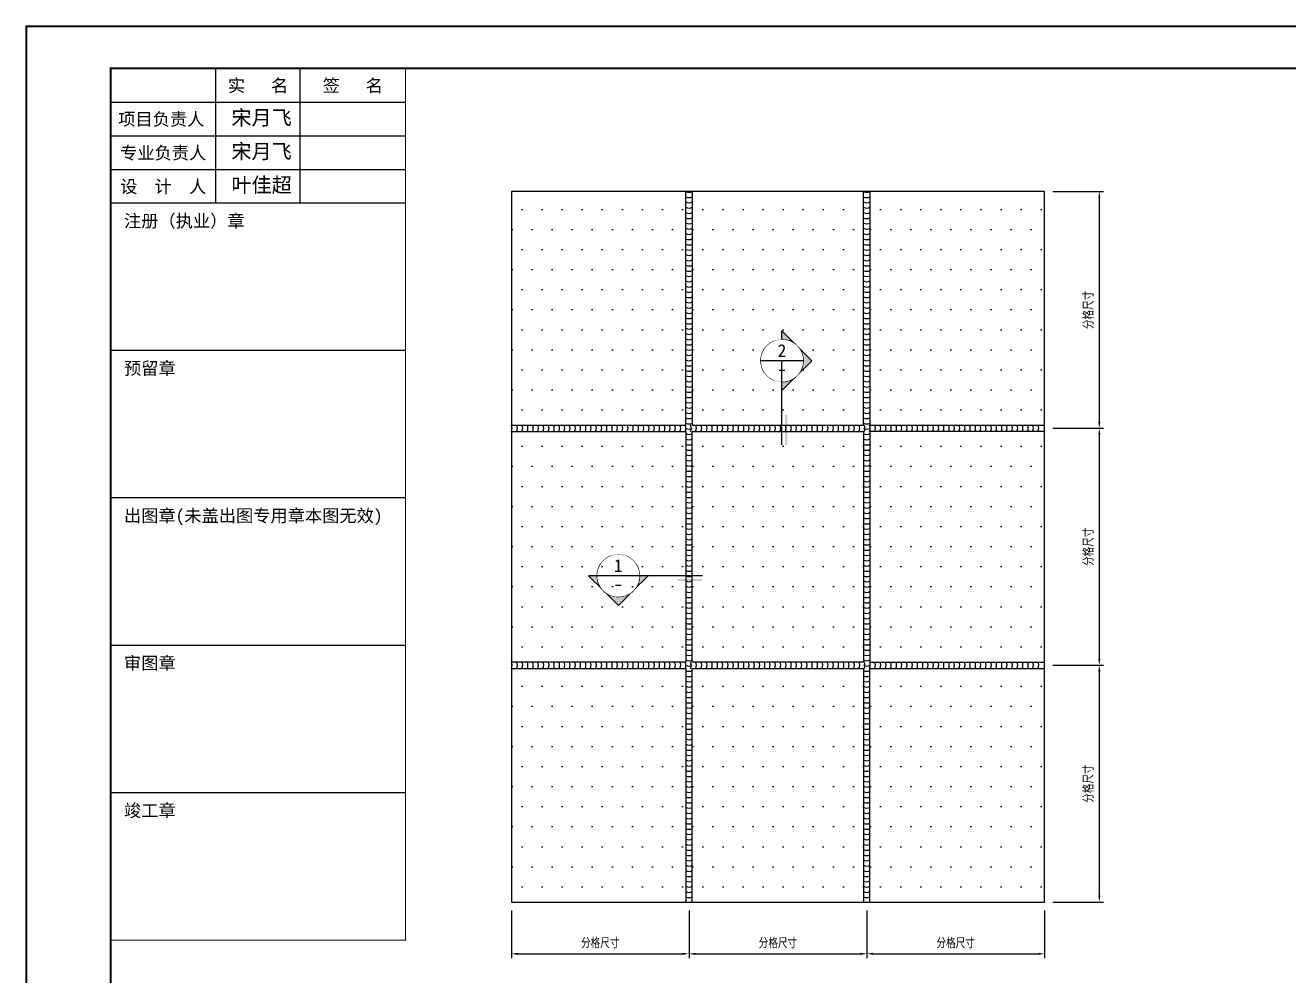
# Model space of a CAD drawing. Extents: x -160106 to 966792, y -663931 to 1550022.
# Drawn here: x -90022 to -89122, y -99019 to -98341 of the extents above; entities that cross this region are included whole.
import ezdxf
from ezdxf.enums import TextEntityAlignment as Align

# ---------------------------------------------------------------- set-up
doc = ezdxf.new("R2010")
doc.units = 0
for name, color, linetype in [('!ZN1-填充-8', 8, 'Continuous'), ('!ZN1-文字-7', 7, 'Continuous'), ('!ZN1-标注-173', 173, 'Continuous'), ('!ZN3-铝板幕墙-3', 3, 'Continuous'), ('!ZN7-索引-3', 3, 'Continuous'), ('0-cxFrame', 155, 'Continuous'), ('qianming', 155, 'Continuous')]:
    doc.layers.add(name, color=color, linetype=linetype)
doc.layers.add('0-cxText', color=131, linetype='Continuous', lineweight=25)
doc.styles.add('cx_biaoti', font='')
doc.styles.add('cx_tuming', font='simhei.ttf')
doc.styles.add('cx_tuqian1', font='')
doc.styles.add('ZNDimTStyle', font='ROMANS.shx', dxfattribs={"width": 0.7, "bigfont": 'CHINESE.shx'})
doc.styles.add('中南符号', font='simhei.ttf')
doc.styles.add('图框宋体', font='', dxfattribs={"width": 0.75})
doc.styles.add('黑体', font='simhei.ttf', dxfattribs={"height": 12})
doc.styles.get('cx_biaoti').set_extended_font_data('SimSun')
doc.styles.get('cx_tuqian1').set_extended_font_data('SimSun')
doc.styles.get('图框宋体').set_extended_font_data('SimSun')
doc.dimstyles.new('ZN机械-3', dxfattribs={"dimscale": 3, "dimtxt": 2.5, "dimasz": 1.5, "dimexe": 1, "dimexo": 2, "dimgap": 0.9, "dimtad": 1, "dimdec": 0, "dimzin": 0, "dimdsep": 46, "dimtxsty": 'ZNDimTStyle', "dimcen": 2.5, "dimdle": 1, "dimclrd": 173, "dimclre": 173, "dimclrt": 7, "dimazin": 2, "dimtfac": 1, "dimtdec": 4, "dimtix": 1, "dimtmove": 2, "dimatfit": 3, "dimfxl": 0, "dimfrac": 2, "dimtolj": 1, "dimtzin": 0, "dimarcsym": 0})

# ---------------------------------------------------------------- blocks, each defined once
blk = doc.blocks.new('zjcx_lan_xinxi(Dragon)')
for p, q in [((7000, -3200), (0, -3200)), ((7000, -6700), (0, -6700)), ((7000, -10200), (0, -10200)), ((7000, -13700), (0, -13700)), ((7000, -17200), (0, -17200))]:
    blk.add_line(p, q)
at = {"const_width": 25}
blk.add_lwpolyline([(0, -20700), (7000, -20700), (7000, 0), (0, 0)], close=True, dxfattribs=at)
for points in [[(2500, -3200), (2500, 0)], [(4500, -3200), (4500, 0)], [(0, -800), (7000, -800)], [(0, -1600), (7000, -1600)], [(0, -2400), (7000, -2400)]]:
    blk.add_lwpolyline(points)
for points in [[(7000, -3200), (7000, 0)], [(0, -3200), (7000, -3200)], [(0, -20700), (7000, -20700), (7000, -3200)], [(0, -20700), (7000, -20700)]]:
    blk.add_lwpolyline(points, dxfattribs=at)
at = {"style": '图框宋体'}
for s, p in [('实   名', (3500, -400)), ('签   名', (5750, -400)), ('项目负责人', (1204, -1200)), ('专业负责人', (1250, -2000)), ('设  计  人', (1250, -2800))]:
    blk.add_text(s, height=300, dxfattribs=at).set_placement(p, align=Align.MIDDLE)
for s, p in [('注册（执业）章', (318, -3771)), ('预留章', (318, -7271)), ('出图章(未盖出图专用章本图无效)', (318, -10771)), ('审图章', (318, -14271)), ('竣工章', (318, -17771))]:
    blk.add_text(s, height=300, dxfattribs=at).set_placement(p)
blk = doc.blocks.new('T-信息(Dragon)')
at = {"layer": '0-cxFrame'}
blk.add_blockref('zjcx_lan_xinxi(Dragon)', (0, 0), dxfattribs=at)
at = {"layer": 'qianming', "color": 3, "style": 'cx_biaoti'}
for s, p in [('宋月飞', (3585, -1168)), ('宋月飞', (3585, -1968)), ('叶佳超', (3585, -2768))]:
    blk.add_text(s, height=350, dxfattribs=at).set_placement(p, align=Align.MIDDLE_CENTER)
blk = doc.blocks.new('TK22.A2 L(Dragon)')
at = {"layer": '0-cxFrame', "color": 7, "const_width": 0.5}
blk.add_lwpolyline([(0, 0), (-594, 0), (-594, 420), (0, 420)], close=True, dxfattribs=at)
at = {"layer": '0-cxFrame', "const_width": 0.5}
blk.add_lwpolyline([(-80, 10), (-574, 10), (-574, 410), (-80, 410)], close=True, dxfattribs=at)
at = {"layer": '0-cxFrame', "xscale": 0.01, "yscale": 0.01, "zscale": 0.01}
blk.add_blockref('T-信息(Dragon)', (-574, 410), dxfattribs=at)
at = {"style": '黑体', "flags": 4}
blk.add_attdef('图幅', text='', height=3.3, dxfattribs=at).set_placement((-40, 3), align=Align.RIGHT)
at = {"layer": '0-cxText', "flags": 4}
for tag, height, style, p in [('建设单位', 3.5, 'cx_tuming', (-45, 240)), ('项目名称', 3.5, 'cx_tuming', (-45, 210)), ('子项名称', 3.5, 'cx_tuming', (-45, 180)), ('工程编号', 3.3, 'cx_tuqian1', (-35, 165)), ('图名1', 3.5, 'cx_tuming', (-45, 87)), ('图名2', 3.5, 'cx_tuming', (-45, 79)), ('图名3', 3.5, 'cx_tuming', (-45, 71)), ('出图日期', 3.3, 'cx_tuqian1', (-39, 60)), ('专业', 3.3, 'cx_tuqian1', (-55, 52)), ('图号', 3.3, 'cx_tuqian1', (-55, 44)), ('版次', 3.3, 'cx_tuqian1', (-20, 44))]:
    blk.add_attdef(tag, text='', height=height, dxfattribs=dict(at, style=style)).set_placement(p, align=Align.MIDDLE)
at = {"layer": 'Defpoints', "color": 6, "flags": 4}
for tag, height, style, p in [('tufu', 3.3, '黑体', (-12, 12)), ('dwfname', 4, 'cx_tuqian1', (-80, 3))]:
    blk.add_attdef(tag, text='', height=height, dxfattribs=dict(at, style=style)).set_placement(p, align=Align.RIGHT)
blk = doc.blocks.new('*U891')
h = blk.add_hatch(color=256)
h.paths.add_polyline_path([(-3.54, 3.54), (-7.07, 0), (-5, 0, -0.198912)])
h.paths.add_polyline_path([(3.54, 3.54), (0, 7.07), (-3.54, 3.54, -0.414214)])
h.paths.add_polyline_path([(5, 0), (7.07, 0), (3.54, 3.54, -0.198912)])
for points in [[(-3.54, 3.54, -0.414214), (3.54, 3.54), (0, 7.07), (-3.54, 3.54, -0.414214)], [(-7.07, 0), (-5, 0, -0.198912), (-3.54, 3.54), (-7.07, 0)], [(5, 0), (7.07, 0), (3.54, 3.54, -0.198912), (5, 0)]]:
    blk.add_lwpolyline(points, format="xyb", close=True)
at = {"ltscale": 10}
blk.add_circle((0, 0), 5, dxfattribs=at)
at = {"linetype": 'Continuous'}
blk.add_wipeout([(0.09, 5), (0.46, 4.98), (0.83, 4.94), (1.19, 4.86), (1.55, 4.76), (1.89, 4.63), (2.23, 4.48), (2.55, 4.3), (2.87, 4.1), (3.16, 3.88), (3.44, 3.64), (3.7, 3.37), (3.94, 3.09), (4.15, 2.79), (4.35, 2.48), (4.52, 2.15), (4.67, 1.81), (4.79, 1.46), (4.88, 1.1), (4.95, 0.74), (4.99, 0.37), (5, 0), (4.99, -0.37), (4.95, -0.74), (4.88, -1.1), (4.79, -1.46), (4.67, -1.81), (4.52, -2.15), (4.35, -2.48), (4.15, -2.79), (3.94, -3.09), (3.7, -3.37), (3.44, -3.64), (3.16, -3.88), (2.87, -4.1), (2.55, -4.3), (2.23, -4.48), (1.89, -4.63), (1.55, -4.76), (1.19, -4.86), (0.83, -4.94), (0.46, -4.98), (0.09, -5), (-0.28, -5), (-0.65, -4.96), (-1.01, -4.9), (-1.37, -4.81), (-1.72, -4.7), (-2.07, -4.56), (-2.4, -4.42), (-2.72, -4.21), (-3.02, -3.99), (-3.31, -3.76), (-3.57, -3.51), (-3.82, -3.23), (-4.05, -2.94), (-4.26, -2.64), (-4.44, -2.31), (-4.6, -1.98), (-4.73, -1.63), (-4.84, -1.28), (-4.92, -0.92), (-4.98, -0.55), (-5, -0.18), (-5, 0.18), (-4.98, 0.55), (-4.92, 0.92), (-4.84, 1.28), (-4.73, 1.63), (-4.6, 1.98), (-4.44, 2.31), (-4.26, 2.64), (-4.05, 2.94), (-3.82, 3.23), (-3.57, 3.51), (-3.31, 3.76), (-3.02, 3.99), (-2.72, 4.21), (-2.4, 4.4), (-2.07, 4.56), (-1.72, 4.7), (-1.37, 4.81), (-1.01, 4.9), (-0.65, 4.96), (-0.28, 5)], dxfattribs=at)
blk = doc.blocks.new('*U889')
at = {"layer": '!ZN1-填充-8'}
for centre in [(-22.6, 3), (-17.6, 3), (-12.6, 3), (-7.6, 3), (-2.6, 3), (2.4, 3), (7.4, 3), (12.4, 3), (17.4, 3), (22.4, 3), (27.4, 3), (32.4, 3), (37.4, 3), (42.4, 3), (47.4, 3), (52.4, 3), (57.4, 3), (62.4, 3), (67.4, 3), (72.4, 3), (77.4, 3), (82.4, 3), (87.4, 3), (92.4, 3), (97.4, 3), (102.4, 3), (107.4, 3), (112.4, 3), (117.4, 3), (122.4, 3), (127.4, 3), (132.4, 3), (137.4, 3), (142.4, 3), (147.4, 3), (152.4, 3), (157.4, 3), (162.4, 3), (167.4, 3), (172.4, 3), (177.4, 3), (182.4, 3), (187.4, 3), (192.4, 3), (197.4, 3), (202.4, 3), (207.4, 3), (212.4, 3), (217.4, 3), (222.4, 3), (227.4, 3), (232.4, 3), (237.4, 3), (242.4, 3), (247.4, 3), (252.4, 3), (257.4, 3), (262.4, 3), (267.4, 3), (272.4, 3), (277.4, 3), (282.4, 3), (287.4, 3), (292.4, 3), (297.4, 3), (302.4, 3), (307.4, 3), (312.4, 3), (317.4, 3), (322.4, 3), (327.4, 3), (332.4, 3), (337.4, 3), (342.4, 3), (347.4, 3), (352.4, 3), (357.4, 3), (362.4, 3), (367.4, 3), (372.4, 3), (377.4, 3), (382.4, 3), (387.4, 3), (392.4, 3), (397.4, 3), (402.4, 3), (407.4, 3), (412.4, 3), (417.4, 3), (422.4, 3), (427.4, 3), (432.4, 3), (437.4, 3), (442.4, 3), (447.4, 3), (452.4, 3), (457.4, 3), (462.4, 3), (467.4, 3), (472.4, 3), (477.4, 3)]:
    blk.add_arc(centre, 6.11, 330.5941, 29.4059, dxfattribs=at)
blk = doc.blocks.new('*U890')
at = {"layer": '!ZN1-填充-8'}
for centre in [(-22.6, 3), (-17.6, 3), (-12.6, 3), (-7.6, 3), (-2.6, 3), (2.4, 3), (7.4, 3), (12.4, 3), (17.4, 3), (22.4, 3), (27.4, 3), (32.4, 3), (37.4, 3), (42.4, 3), (47.4, 3), (52.4, 3), (57.4, 3), (62.4, 3), (67.4, 3), (72.4, 3), (77.4, 3), (82.4, 3), (87.4, 3), (92.4, 3), (97.4, 3), (102.4, 3), (107.4, 3), (112.4, 3), (117.4, 3), (122.4, 3), (127.4, 3), (132.4, 3), (137.4, 3), (142.4, 3), (147.4, 3), (152.4, 3), (157.4, 3), (162.4, 3), (167.4, 3), (172.4, 3), (177.4, 3), (182.4, 3), (187.4, 3), (192.4, 3), (197.4, 3), (202.4, 3), (207.4, 3), (212.4, 3), (217.4, 3), (222.4, 3), (227.4, 3), (232.4, 3), (237.4, 3), (242.4, 3), (247.4, 3), (252.4, 3), (257.4, 3), (262.4, 3), (267.4, 3), (272.4, 3), (277.4, 3), (282.4, 3), (287.4, 3), (292.4, 3), (297.4, 3), (302.4, 3), (307.4, 3), (312.4, 3), (317.4, 3), (322.4, 3), (327.4, 3), (332.4, 3), (337.4, 3), (342.4, 3), (347.4, 3), (352.4, 3), (357.4, 3), (362.4, 3), (367.4, 3), (372.4, 3), (377.4, 3), (382.4, 3), (387.4, 3), (392.4, 3), (397.4, 3), (402.4, 3), (407.4, 3), (412.4, 3), (417.4, 3), (422.4, 3), (427.4, 3), (432.4, 3), (437.4, 3), (442.4, 3), (447.4, 3), (452.4, 3), (457.4, 3), (462.4, 3), (467.4, 3), (472.4, 3), (477.4, 3), (482.4, 3), (487.4, 3), (492.4, 3), (497.4, 3), (502.4, 3), (507.4, 3), (512.4, 3), (517.4, 3), (522.4, 3), (527.4, 3), (532.4, 3), (537.4, 3), (542.4, 3), (547.4, 3), (552.4, 3), (557.4, 3), (562.4, 3), (567.4, 3), (572.4, 3), (577.4, 3), (582.4, 3), (587.4, 3), (592.4, 3), (597.4, 3), (602.4, 3), (607.4, 3), (612.4, 3), (617.4, 3), (622.4, 3), (627.4, 3), (632.4, 3), (637.4, 3), (642.4, 3), (647.4, 3)]:
    blk.add_arc(centre, 6.11, 330.5941, 29.4059, dxfattribs=at)
blk = doc.blocks.new('20210825150359')
at = {"layer": '!ZN1-填充-8'}
h = blk.add_hatch(dxfattribs=at)
h.set_pattern_fill('DOTS', color=256, scale=9, style=0)
h.set_pattern_definition([(0, (0, 339.75), (7.14375, 14.2875), [0, -14.2875])])
h.paths.add_polyline_path([(0, 506.25), (124.31, 506.25), (124.31, 339.75), (0, 339.75)])
h = blk.add_hatch(dxfattribs=at)
h.set_pattern_fill('DOTS', color=256, scale=9, style=0)
h.set_pattern_definition([(0, (128.812, 339.75), (7.14375, 14.2875), [0, -14.2875])])
h.paths.add_polyline_path([(128.81, 506.25), (250.87, 506.25), (250.87, 339.75), (128.81, 339.75)])
h = blk.add_hatch(dxfattribs=at)
h.set_pattern_fill('DOTS', color=256, scale=9, style=0)
h.set_pattern_definition([(0, (255.375, 339.75), (7.14375, 14.2875), [0, -14.2875])])
h.paths.add_polyline_path([(255.38, 506.25), (379.69, 506.25), (379.69, 339.75), (255.38, 339.75)])
h = blk.add_hatch(dxfattribs=at)
h.set_pattern_fill('DOTS', color=256, scale=9, style=0)
h.set_pattern_definition([(0, (4e-11, 171), (7.14375, 14.2875), [0, -14.2875])])
h.paths.add_polyline_path([(0, 335.25), (124.31, 335.25), (124.31, 171), (0, 171)])
h = blk.add_hatch(dxfattribs=at)
h.set_pattern_fill('DOTS', color=256, scale=9, style=0)
h.set_pattern_definition([(0, (128.812, 171), (7.14375, 14.2875), [0, -14.2875])])
h.paths.add_polyline_path([(128.81, 335.25), (250.87, 335.25), (250.87, 171), (128.81, 171)])
h = blk.add_hatch(dxfattribs=at)
h.set_pattern_fill('DOTS', color=256, scale=9, style=0)
h.set_pattern_definition([(0, (255.375, 171), (7.14375, 14.2875), [0, -14.2875])])
h.paths.add_polyline_path([(255.38, 335.25), (379.69, 335.25), (379.69, 171), (255.38, 171)])
h = blk.add_hatch(dxfattribs=at)
h.set_pattern_fill('DOTS', color=256, scale=9, style=0)
h.paths.add_polyline_path([(0, 166.5), (124.31, 166.5), (124.31, 0), (0, 0)])
h = blk.add_hatch(dxfattribs=at)
h.set_pattern_fill('DOTS', color=256, scale=9, style=0)
h.set_pattern_definition([(0, (128.812, 0), (7.14375, 14.2875), [0, -14.2875])])
h.paths.add_polyline_path([(128.81, 166.5), (250.87, 166.5), (250.87, 0), (128.81, 0)])
h = blk.add_hatch(dxfattribs=at)
h.set_pattern_fill('DOTS', color=256, scale=9, style=0)
h.set_pattern_definition([(0, (255.375, 0), (7.14375, 14.2875), [0, -14.2875])])
h.paths.add_polyline_path([(255.38, 166.5), (379.69, 166.5), (379.69, 0), (255.38, 0)])
at = {"layer": '!ZN3-铝板幕墙-3'}
for points in [[(379.69, 0), (379.69, 506.25), (0, 506.25), (0, 0)], [(128.81, 335.25), (250.87, 335.25), (250.87, 171), (128.81, 171)]]:
    blk.add_lwpolyline(points, close=True, dxfattribs=at)
for points in [[(0, 339.75), (124.31, 339.75), (124.31, 506.25)], [(128.81, 506.25), (128.81, 339.75), (250.87, 339.75), (250.87, 506.25)], [(255.38, 506.25), (255.38, 339.75), (379.69, 339.75)], [(0, 335.25), (124.31, 335.25), (124.31, 171), (0, 171)], [(379.69, 335.25), (255.38, 335.25), (255.38, 171), (379.69, 171)], [(0, 166.5), (124.31, 166.5), (124.31, 0)], [(128.81, 0), (128.81, 166.5), (250.87, 166.5), (250.87, 0)], [(255.38, 0), (255.38, 166.5), (379.69, 166.5)]]:
    blk.add_lwpolyline(points, dxfattribs=at)
at = {"xscale": 0.75, "yscale": 0.75, "zscale": 0.75, "rotation": 270}
for p in [(124.31, 493.28), (250.87, 493.28)]:
    blk.add_blockref('*U890', p, dxfattribs=at)
at = {"xscale": 0.75, "yscale": 0.75, "zscale": 0.75}
for p in [(12.97, 335.25), (12.97, 166.5)]:
    blk.add_blockref('*U889', p, dxfattribs=at)
blk = doc.blocks.new('*U840')
blk.add_trace([(0, 1.25), (0, 0.75), (5.87, 1.25), (5.87, 0.75)])
blk = doc.blocks.new('*U841')
h = blk.add_hatch(color=256)
h.paths.add_polyline_path([(-3.54, -3.54), (-7.07, 0), (-5, 0, 0.198912)])
h.paths.add_polyline_path([(3.54, -3.54), (0, -7.07), (-3.54, -3.54, 0.414214)])
h.paths.add_polyline_path([(5, 0), (7.07, 0), (3.54, -3.54, 0.198912)])
for points in [[(-7.07, 0), (-5, 0, 0.198912), (-3.54, -3.54), (-7.07, 0)], [(5, 0), (7.07, 0), (3.54, -3.54, 0.198912), (5, 0)], [(-3.54, -3.54, 0.414214), (3.54, -3.54), (0, -7.07), (-3.54, -3.54, 0.414214)]]:
    blk.add_lwpolyline(points, format="xyb", close=True)
at = {"ltscale": 10}
blk.add_circle((0, 0), 5, dxfattribs=at)
at = {"linetype": 'Continuous'}
blk.add_wipeout([(0.09, -5), (0.46, -4.98), (0.83, -4.94), (1.19, -4.86), (1.55, -4.76), (1.89, -4.63), (2.23, -4.48), (2.55, -4.3), (2.87, -4.1), (3.16, -3.88), (3.44, -3.64), (3.7, -3.37), (3.94, -3.09), (4.15, -2.79), (4.35, -2.48), (4.52, -2.15), (4.67, -1.81), (4.79, -1.46), (4.88, -1.1), (4.95, -0.74), (4.99, -0.37), (5, 0), (4.99, 0.37), (4.95, 0.74), (4.88, 1.1), (4.79, 1.46), (4.67, 1.81), (4.52, 2.15), (4.35, 2.48), (4.15, 2.79), (3.94, 3.09), (3.7, 3.37), (3.44, 3.64), (3.16, 3.88), (2.87, 4.1), (2.55, 4.3), (2.23, 4.48), (1.89, 4.63), (1.55, 4.76), (1.19, 4.86), (0.83, 4.94), (0.46, 4.98), (0.09, 5), (-0.28, 5), (-0.65, 4.96), (-1.01, 4.9), (-1.37, 4.81), (-1.72, 4.7), (-2.07, 4.56), (-2.4, 4.42), (-2.72, 4.21), (-3.02, 3.99), (-3.31, 3.76), (-3.57, 3.51), (-3.82, 3.23), (-4.05, 2.94), (-4.26, 2.64), (-4.44, 2.31), (-4.6, 1.98), (-4.73, 1.63), (-4.84, 1.28), (-4.92, 0.92), (-4.98, 0.55), (-5, 0.18), (-5, -0.18), (-4.98, -0.55), (-4.92, -0.92), (-4.84, -1.28), (-4.73, -1.63), (-4.6, -1.98), (-4.44, -2.31), (-4.26, -2.64), (-4.05, -2.94), (-3.82, -3.23), (-3.57, -3.51), (-3.31, -3.76), (-3.02, -3.99), (-2.72, -4.21), (-2.4, -4.4), (-2.07, -4.56), (-1.72, -4.7), (-1.37, -4.81), (-1.01, -4.9), (-0.65, -4.96), (-0.28, -5)], dxfattribs=at)
blk = doc.blocks.new('*U842')
blk.add_trace([(0, -1.25), (0, -0.75), (7.13, -1.25), (7.13, -0.75)])
blk = doc.blocks.new('*D924')
at = {"layer": '!ZN1-标注-173', "color": 173, "lineweight": -2, "ltscale": 20, "transparency": 16777216}
for p, q in [((-89290.29, -98797.33), (-89254.24, -98797.33)), ((-89257.24, -98801.83), (-89257.24, -98961.58)), ((-89290.29, -98966.08), (-89254.24, -98966.08))]:
    blk.add_line(p, q, dxfattribs=at)
at = {"layer": '!ZN1-标注-173', "color": 173, "ltscale": 20, "transparency": 16777216}
for points in [[(-89257.99, -98801.83), (-89256.49, -98801.83), (-89257.24, -98797.33)], [(-89257.99, -98961.58), (-89256.49, -98961.58), (-89257.24, -98966.08)]]:
    blk.add_solid(points, dxfattribs=at)
at = {"layer": 'Defpoints', "color": 0, "ltscale": 20, "transparency": 16777216}
for p in [(-89296.29, -98797.33), (-89296.29, -98966.08), (-89257.24, -98966.08)]:
    blk.add_point(p, dxfattribs=at)
at = {"layer": '!ZN1-标注-173', "color": 7, "ltscale": 20, "transparency": 16777216, "insert": (-89264.96, -98881.71), "char_height": 7.5, "attachment_point": 5, "rotation": 90, "style": 'ZNDimTStyle'}
blk.add_mtext('\\A1;分格尺寸', dxfattribs=at)
blk = doc.blocks.new('*D925')
at = {"layer": '!ZN1-标注-173', "color": 173, "lineweight": -2, "ltscale": 20, "transparency": 16777216}
for p, q in [((-89290.29, -98628.58), (-89254.24, -98628.58)), ((-89257.24, -98633.08), (-89257.24, -98792.83)), ((-89290.29, -98797.33), (-89254.24, -98797.33))]:
    blk.add_line(p, q, dxfattribs=at)
at = {"layer": '!ZN1-标注-173', "color": 173, "ltscale": 20, "transparency": 16777216}
for points in [[(-89257.99, -98633.08), (-89256.49, -98633.08), (-89257.24, -98628.58)], [(-89257.99, -98792.83), (-89256.49, -98792.83), (-89257.24, -98797.33)]]:
    blk.add_solid(points, dxfattribs=at)
at = {"layer": 'Defpoints', "color": 0, "ltscale": 20, "transparency": 16777216}
for p in [(-89296.29, -98628.58), (-89296.29, -98797.33), (-89257.24, -98797.33)]:
    blk.add_point(p, dxfattribs=at)
at = {"layer": '!ZN1-标注-173', "color": 7, "ltscale": 20, "transparency": 16777216, "insert": (-89264.96, -98712.96), "char_height": 7.5, "attachment_point": 5, "rotation": 90, "style": 'ZNDimTStyle'}
blk.add_mtext('\\A1;分格尺寸', dxfattribs=at)
blk = doc.blocks.new('*D926')
at = {"layer": '!ZN1-标注-173', "color": 173, "lineweight": -2, "ltscale": 20, "transparency": 16777216}
for p, q in [((-89290.29, -98459.83), (-89254.24, -98459.83)), ((-89257.24, -98464.33), (-89257.24, -98624.08)), ((-89290.29, -98628.58), (-89254.24, -98628.58))]:
    blk.add_line(p, q, dxfattribs=at)
at = {"layer": '!ZN1-标注-173', "color": 173, "ltscale": 20, "transparency": 16777216}
for points in [[(-89257.99, -98464.33), (-89256.49, -98464.33), (-89257.24, -98459.83)], [(-89257.99, -98624.08), (-89256.49, -98624.08), (-89257.24, -98628.58)]]:
    blk.add_solid(points, dxfattribs=at)
at = {"layer": 'Defpoints', "color": 0, "ltscale": 20, "transparency": 16777216}
for p in [(-89296.29, -98459.83), (-89296.29, -98628.58), (-89257.24, -98628.58)]:
    blk.add_point(p, dxfattribs=at)
at = {"layer": '!ZN1-标注-173', "color": 7, "ltscale": 20, "transparency": 16777216, "insert": (-89264.96, -98544.21), "char_height": 7.5, "attachment_point": 5, "rotation": 90, "style": 'ZNDimTStyle'}
blk.add_mtext('\\A1;分格尺寸', dxfattribs=at)
blk = doc.blocks.new('*D927')
at = {"layer": '!ZN1-标注-173', "color": 173, "lineweight": -2, "ltscale": 20, "transparency": 16777216}
for p, q in [((-89422.85, -98972.08), (-89422.85, -99005.94)), ((-89296.29, -98972.08), (-89296.29, -99005.94)), ((-89418.35, -99002.94), (-89300.79, -99002.94))]:
    blk.add_line(p, q, dxfattribs=at)
at = {"layer": '!ZN1-标注-173', "color": 173, "ltscale": 20, "transparency": 16777216}
for points in [[(-89418.35, -99002.19), (-89418.35, -99003.69), (-89422.85, -99002.94)], [(-89300.79, -99002.19), (-89300.79, -99003.69), (-89296.29, -99002.94)]]:
    blk.add_solid(points, dxfattribs=at)
at = {"layer": 'Defpoints', "color": 0, "ltscale": 20, "transparency": 16777216}
for p in [(-89422.85, -98966.08), (-89296.29, -98966.08), (-89296.29, -99002.94)]:
    blk.add_point(p, dxfattribs=at)
at = {"layer": '!ZN1-标注-173', "color": 7, "ltscale": 20, "transparency": 16777216, "insert": (-89359.57, -98995.22), "char_height": 7.5, "attachment_point": 5, "style": 'ZNDimTStyle'}
blk.add_mtext('\\A1;分格尺寸', dxfattribs=at)
blk = doc.blocks.new('*D928')
at = {"layer": '!ZN1-标注-173', "color": 173, "lineweight": -2, "ltscale": 20, "transparency": 16777216}
for p, q in [((-89549.41, -98972.08), (-89549.41, -99005.94)), ((-89422.85, -98972.08), (-89422.85, -99005.94)), ((-89544.91, -99002.94), (-89427.35, -99002.94))]:
    blk.add_line(p, q, dxfattribs=at)
at = {"layer": '!ZN1-标注-173', "color": 173, "ltscale": 20, "transparency": 16777216}
for points in [[(-89544.91, -99002.19), (-89544.91, -99003.69), (-89549.41, -99002.94)], [(-89427.35, -99002.19), (-89427.35, -99003.69), (-89422.85, -99002.94)]]:
    blk.add_solid(points, dxfattribs=at)
at = {"layer": 'Defpoints', "color": 0, "ltscale": 20, "transparency": 16777216}
for p in [(-89549.41, -98966.08), (-89422.85, -98966.08), (-89422.85, -99002.94)]:
    blk.add_point(p, dxfattribs=at)
at = {"layer": '!ZN1-标注-173', "color": 7, "ltscale": 20, "transparency": 16777216, "insert": (-89486.13, -98995.22), "char_height": 7.5, "attachment_point": 5, "style": 'ZNDimTStyle'}
blk.add_mtext('\\A1;分格尺寸', dxfattribs=at)
blk = doc.blocks.new('*D929')
at = {"layer": '!ZN1-标注-173', "color": 173, "lineweight": -2, "ltscale": 20, "transparency": 16777216}
for p, q in [((-89675.98, -98972.08), (-89675.98, -99005.94)), ((-89549.41, -98972.08), (-89549.41, -99005.94)), ((-89671.48, -99002.94), (-89553.91, -99002.94))]:
    blk.add_line(p, q, dxfattribs=at)
at = {"layer": '!ZN1-标注-173', "color": 173, "ltscale": 20, "transparency": 16777216}
for points in [[(-89671.48, -99002.19), (-89671.48, -99003.69), (-89675.98, -99002.94)], [(-89553.91, -99002.19), (-89553.91, -99003.69), (-89549.41, -99002.94)]]:
    blk.add_solid(points, dxfattribs=at)
at = {"layer": 'Defpoints', "color": 0, "ltscale": 20, "transparency": 16777216}
for p in [(-89675.98, -98966.08), (-89549.41, -98966.08), (-89549.41, -99002.94)]:
    blk.add_point(p, dxfattribs=at)
at = {"layer": '!ZN1-标注-173', "color": 7, "ltscale": 20, "transparency": 16777216, "insert": (-89612.7, -98995.22), "char_height": 7.5, "attachment_point": 5, "style": 'ZNDimTStyle'}
blk.add_mtext('\\A1;分格尺寸', dxfattribs=at)
blk = doc.blocks.new('Zsymbol-CutIndexes_3')
at = {"linetype": 'Continuous'}
blk.add_line((5.01, 0), (-5.01, 0), dxfattribs=at)
at = {"color": 0, "style": '中南符号'}
blk.add_attdef('视图', text='', height=3, dxfattribs=at).set_placement((0, 0), align=Align.BOTTOM_CENTER)
at = {"color": 0, "style": '中南符号', "width": 0.692568}
blk.add_attdef('图号', text='', height=3, dxfattribs=at).set_placement((-3.74, -3.44), (3.73, -3.44), align=Align.FIT)

msp = doc.modelspace()

# ---------------------------------------------------------------- block references
at = {"layer": '!ZN7-索引-3', "color": 7, "ltscale": 30, "xscale": 3, "yscale": 3, "zscale": 3}
for name, p, rotation in [('*U842', (-89483.23, -98640.41), 90), ('*U840', (-89539.94, -98733.58), 180)]:
    msp.add_blockref(name, p, dxfattribs=dict(at, rotation=rotation))
at = {"layer": '0-cxFrame', "xscale": 3, "yscale": 3, "zscale": 3}
msp.add_blockref('TK22.A2 L(Dragon)', (-88239.4, -99602.2), dxfattribs=at)

# ---------------------------------------------------------------- dimensions: what is measured, and where the dimension line sits
at = {"layer": '!ZN1-标注-173', "ltscale": 20}
for base, p1, p2, picture, middle in [((-89257.24, -98628.58), (-89296.29, -98459.83), (-89296.29, -98628.58), '*D926', (-89264.96, -98544.21)), ((-89257.24, -98797.33), (-89296.29, -98628.58), (-89296.29, -98797.33), '*D925', (-89264.96, -98712.96)), ((-89257.24, -98966.08), (-89296.29, -98797.33), (-89296.29, -98966.08), '*D924', (-89264.96, -98881.71))]:
    dim = msp.add_linear_dim(base=base, p1=p1, p2=p2, angle=90, text='分格尺寸', dimstyle='ZN机械-3', dxfattribs=at)
    dim.commit()
    dim.dimension.update_dxf_attribs({"geometry": picture, "text_midpoint": middle})
for base, p1, p2, picture, middle in [((-89549.41, -99002.94), (-89675.98, -98966.08), (-89549.41, -98966.08), '*D929', (-89612.7, -98995.22)), ((-89422.85, -99002.94), (-89549.41, -98966.08), (-89422.85, -98966.08), '*D928', (-89486.13, -98995.22)), ((-89296.29, -99002.94), (-89422.85, -98966.08), (-89296.29, -98966.08), '*D927', (-89359.57, -98995.22))]:
    dim = msp.add_linear_dim(base=base, p1=p1, p2=p2, text='分格尺寸', dimstyle='ZN机械-3', dxfattribs=at)
    dim.commit()
    dim.dimension.update_dxf_attribs({"geometry": picture, "text_midpoint": middle})

# ---------------------------------------------------------------- next in the draw order: block references
at = {"layer": '!ZN7-索引-3', "color": 7, "ltscale": 30, "xscale": 3, "yscale": 3, "zscale": 3, "rotation": 180}
msp.add_blockref('*U891', (-89599.78, -98733.58), dxfattribs=at)

# ---------------------------------------------------------------- next in the draw order: linework, layer by layer
at = {"layer": '!ZN7-索引-3', "ltscale": 30}
msp.add_line((-89539.94, -98733.58), (-89599.78, -98733.58), dxfattribs=at)

# ---------------------------------------------------------------- next in the draw order: block references
at = {"layer": '!ZN1-文字-7', "ltscale": 30}
msp.add_blockref('20210825150359', (-89675.98, -98966.08), dxfattribs=at)
at = {"layer": '!ZN7-索引-3', "color": 7, "ltscale": 30}
ref = msp.add_blockref('Zsymbol-CutIndexes_3', (-89599.78, -98733.58), dxfattribs=dict(at, xscale=3, yscale=3, zscale=3))
ref.add_attrib('视图', '1', dxfattribs={"layer": '0', "color": 0, "height": 9, "style": '中南符号'}).set_placement((-89599.78, -98733.58), align=Align.BOTTOM_CENTER)
ref.add_attrib('图号', ' - ', dxfattribs={"layer": '0', "color": 0, "height": 9, "style": '中南符号', "width": 1.154279}).set_placement((-89611, -98743.91), (-89588.59, -98743.91), align=Align.FIT)

# ---------------------------------------------------------------- next in the draw order: block references
at = {"layer": '!ZN7-索引-3', "color": 7, "ltscale": 30, "xscale": 3, "yscale": 3, "zscale": 3, "rotation": 90}
msp.add_blockref('*U841', (-89483.23, -98580.41), dxfattribs=at)

# ---------------------------------------------------------------- next in the draw order: linework, layer by layer
at = {"layer": '!ZN7-索引-3', "ltscale": 30}
msp.add_line((-89483.23, -98640.41), (-89483.23, -98580.41), dxfattribs=at)

# ---------------------------------------------------------------- next in the draw order: block references
at = {"layer": '!ZN7-索引-3', "color": 7, "ltscale": 30}
ref = msp.add_blockref('Zsymbol-CutIndexes_3', (-89483.23, -98580.41), dxfattribs=dict(at, xscale=3, yscale=3, zscale=3))
ref.add_attrib('视图', '2', dxfattribs={"layer": '0', "color": 0, "height": 9, "style": '中南符号'}).set_placement((-89483.23, -98580.41), align=Align.BOTTOM_CENTER)
ref.add_attrib('图号', ' - ', dxfattribs={"layer": '0', "color": 0, "height": 9, "style": '中南符号', "width": 1.154279}).set_placement((-89494.45, -98590.73), (-89472.04, -98590.73), align=Align.FIT)

doc.saveas('drawing.dxf')
